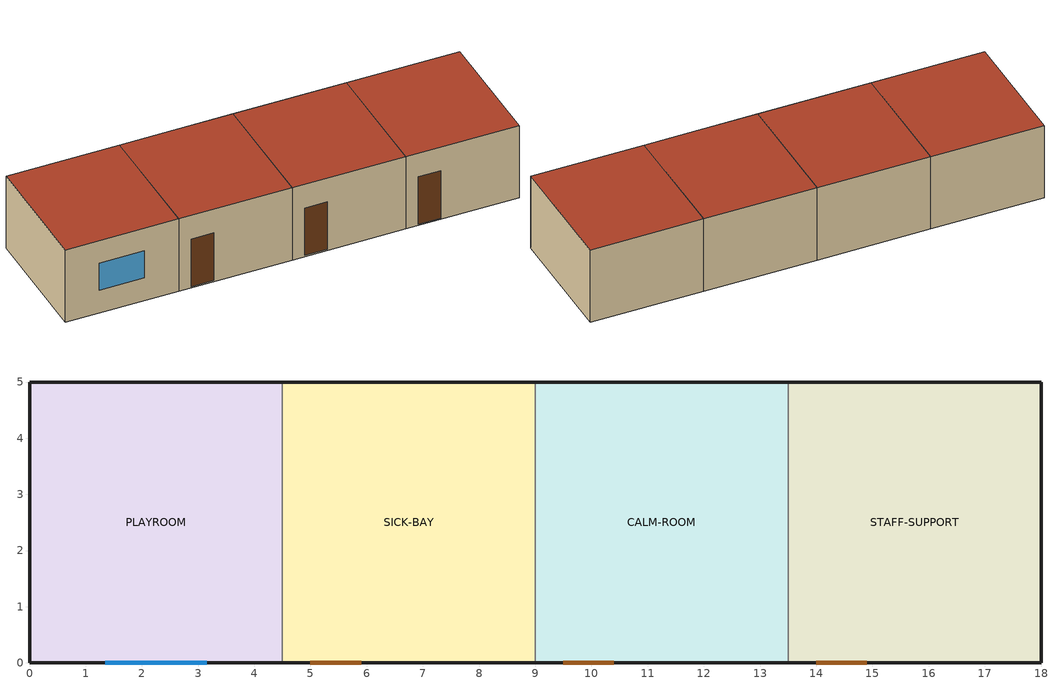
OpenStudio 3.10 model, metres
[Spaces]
PLAYROOM
 floor ground (EW2A06 Opaque Construction): 0,0 0,5 4.5,5 4.5,0 z0
 wall outside (EW2A06 Opaque Construction): 4.5,5 0,5 0,0 4.5,0 z0:3.2
 wall to SICK-BAY (EW2A06 Opaque Construction): 4.5,0 4.5,5 z0:3.2
 window (EW2A06 Window Construction): 1.35,0 3.15,0 z1:2.2
 roof outside (EW2A06 Opaque Construction): 4.5,0 4.5,5 0,5 0,0 z3.2
SICK-BAY
 floor ground (EW2A06 Opaque Construction): 4.5,0 4.5,5 9,5 9,0 z0
 wall outside (EW2A06 Opaque Construction): 9,5 4.5,5 / 4.5,0 9,0 z0:3.2
 wall to CALM-ROOM (EW2A06 Opaque Construction): 9,0 9,5 z0:3.2
 door (EW2A06 Door Construction): 5,0 5.9,0 z0.05:2.15
 roof outside (EW2A06 Opaque Construction): 9,0 9,5 4.5,5 4.5,0 z3.2
CALM-ROOM
 floor ground (EW2A06 Opaque Construction): 9,0 9,5 13.5,5 13.5,0 z0
 wall outside (EW2A06 Opaque Construction): 13.5,5 9,5 / 9,0 13.5,0 z0:3.2
 wall to STAFF-SUPPORT (EW2A06 Opaque Construction): 13.5,0 13.5,5 z0:3.2
 door (EW2A06 Door Construction): 9.5,0 10.4,0 z0.05:2.15
 roof outside (EW2A06 Opaque Construction): 13.5,0 13.5,5 9,5 9,0 z3.2
STAFF-SUPPORT
 floor ground (EW2A06 Opaque Construction): 13.5,0 13.5,5 18,5 18,0 z0
 wall outside (EW2A06 Opaque Construction): 13.5,0 18,0 18,5 13.5,5 z0:3.2
 door (EW2A06 Door Construction): 14,0 14.9,0 z0.05:2.15
 roof outside (EW2A06 Opaque Construction): 18,0 18,5 13.5,5 13.5,0 z3.2
[Building]
EW2A06 Early Learning Support Model: Nominal Floor to Floor Height {m}=3.2; Standards Building Type=PrimarySchool
[Site]
Denver Centennial Golden NREL TMY3 724666
[Material]
Name | Roughness | Thickness {m} | Conductivity {W/m-K} | Density {kg/m3} | Specific Heat {J/kg-K}
EW2A06 Insulated Opaque Material | MediumRough | 0.2 | 0.08 | 800 | 900
EW2A06 Door Material | MediumSmooth | 0.045 | 0.14 | 550 | 1210
[Construction]
EW2A06 Opaque Construction: EW2A06 Insulated Opaque Material
EW2A06 Door Construction: EW2A06 Door Material
EW2A06 Window Construction: EW2A06 Double Glazing
[WindowMaterial:SimpleGlazingSystem]
EW2A06 Double Glazing: U-Factor {W/m2-K}=2.2; Solar Heat Gain Coefficient=0.4; Visible Transmittance=0.6
[BuildingStory]
GROUND: Nominal Z Coordinate {m}=0
[Space] Building Story=GROUND
Name | Thermal Zone | Design Specification Outdoor Air Object
PLAYROOM | PLAYROOM-ZN | PLAYROOM Outdoor Air
SICK-BAY | SICK-BAY-ZN | SICK-BAY Outdoor Air
CALM-ROOM | CALM-ROOM-ZN | CALM-ROOM Outdoor Air
STAFF-SUPPORT | STAFF-SUPPORT-ZN | STAFF-SUPPORT Outdoor Air
[ThermalZone] Use Ideal Air Loads=No
Name | Thermostat
PLAYROOM-ZN | PLAYROOM ConservativeThermostat
SICK-BAY-ZN | SICK-BAY ConservativeThermostat
CALM-ROOM-ZN | CALM-ROOM ConservativeThermostat
STAFF-SUPPORT-ZN | STAFF-SUPPORT ConservativeThermostat
[Sizing:Zone] Zone Cooling Design Supply Air Temperature Input Method=SupplyAirTemperature; Zone Cooling Design Supply Air Temperature {C}=14; Zone Cooling Design Supply Air Temperature Difference {deltaC}=11.11; Zone Heating Design Supply Air Temperature Input Method=SupplyAirTemperature; Zone Heating Design Supply Air Temperature {C}=40; Zone Heating Design Supply Air Temperature Difference {deltaC}=11.11; Zone Cooling Design Supply Air Humidity Ratio {kg-H2O/kg-air}=0.0085; Zone Heating Design Supply Air Humidity Ratio {kg-H2O/kg-air}=0.008; Cooling Design Air Flow Method=DesignDay; Heating Design Air Flow Method=DesignDay; Account for Dedicated Outdoor Air System=No; Dedicated Outdoor Air System Control Strategy=NeutralSupplyAir; Dedicated Outdoor Air Low Setpoint Temperature for Design {C}=autosize; Dedicated Outdoor Air High Setpoint Temperature for Design {C}=autosize; Zone Load Sizing Method=Sensible Load Only No Latent Load; Zone Latent Cooling Design Supply Air Humidity Ratio Input Method=HumidityRatioDifference; Zone Cooling Design Supply Air Humidity Ratio Difference {kgWater/kgDryAir}=0.005; Zone Latent Heating Design Supply Air Humidity Ratio Input Method=HumidityRatioDifference; Zone Humidification Design Supply Air Humidity Ratio Difference {kgWater/kgDryAir}=0.005; Sizing Option=Coincident
PLAYROOM-ZN; SICK-BAY-ZN; CALM-ROOM-ZN; STAFF-SUPPORT-ZN
[Zone equipment]
PLAYROOM-ZN: PLAYROOM IDEAL LOADS
SICK-BAY-ZN: SICK-BAY IDEAL LOADS
CALM-ROOM-ZN: CALM-ROOM IDEAL LOADS
STAFF-SUPPORT-ZN: STAFF-SUPPORT IDEAL LOADS
[People:Definition] Number of People Calculation Method=People/Area; Fraction Radiant=0.3
Name | People per Space Floor Area {person/m2}
PLAYROOM People Definition | 0.2
SICK-BAY People Definition | 0.035
CALM-ROOM People Definition | 0.07
STAFF-SUPPORT People Definition | 0.1
[People] Multiplier=1
Name | People Definition | Space or SpaceType | Number of People Schedule | Activity Level Schedule
PLAYROOM People | PLAYROOM People Definition | PLAYROOM | Playroom Occupancy | PLAYROOM Activity 110W
SICK-BAY People | SICK-BAY People Definition | SICK-BAY | SickBayLowOccupancy | SICK-BAY Activity 110W
CALM-ROOM People | CALM-ROOM People Definition | CALM-ROOM | Calm Room Low Occupancy | CALM-ROOM Activity 110W
STAFF-SUPPORT People | STAFF-SUPPORT People Definition | STAFF-SUPPORT | Staff Support Occupancy | STAFF-SUPPORT Activity 110W
[Lights:Definition] Design Level Calculation Method=Watts/Area
Name | Watts per Space Floor Area {W/m2}
PLAYROOM Lights Definition | 8
SICK-BAY Lights Definition | 5
CALM-ROOM Lights Definition | 4.5
STAFF-SUPPORT Lights Definition | 7
[Lights] Fraction Replaceable=1
Name | Lights Definition | Space or SpaceType | Schedule
PLAYROOM Lights | PLAYROOM Lights Definition | PLAYROOM | Playroom Active Schedule
SICK-BAY Lights | SICK-BAY Lights Definition | SICK-BAY | Sick Bay Staff-Supervised Schedule
CALM-ROOM Lights | CALM-ROOM Lights Definition | CALM-ROOM | CalmRoomComfortSchedule
STAFF-SUPPORT Lights | STAFF-SUPPORT Lights Definition | STAFF-SUPPORT | StaffSupervisedSupport
[ElectricEquipment:Definition] Design Level Calculation Method=Watts/Area
Name | Watts per Space Floor Area {W/m2}
PLAYROOM Equipment Definition; STAFF-SUPPORT Equipment Definition | 6
SICK-BAY Equipment Definition | 3
CALM-ROOM Equipment Definition | 2.5
[ElectricEquipment]
Name | Electric Equipment Definition | Space or SpaceType | Schedule
PLAYROOM Electric Equipment | PLAYROOM Equipment Definition | PLAYROOM | Playroom Active Schedule
SICK-BAY Electric Equipment | SICK-BAY Equipment Definition | SICK-BAY | Sick Bay Staff-Supervised Schedule
CALM-ROOM Electric Equipment | CALM-ROOM Equipment Definition | CALM-ROOM | CalmRoomComfortSchedule
STAFF-SUPPORT Electric Equipment | STAFF-SUPPORT Equipment Definition | STAFF-SUPPORT | StaffSupervisedSupport
[DesignSpecification:OutdoorAir] Outdoor Air Method=Sum
Name | Outdoor Air Flow per Person {m3/s-person} | Outdoor Air Flow per Floor Area {m3/s-m2}
PLAYROOM Outdoor Air | 0.0008 | 0.0038
SICK-BAY Outdoor Air | 0.001 | 0.0045
CALM-ROOM Outdoor Air; STAFF-SUPPORT Outdoor Air | 0.0008 | 0.004
[ThermostatSetpoint:DualSetpoint]
Name | Heating Setpoint Temperature Schedule | Cooling Setpoint Temperature Schedule
PLAYROOM ConservativeThermostat | PLAYROOM Heating Setpoint 21.0C | PLAYROOM Cooling Setpoint 25.0C
SICK-BAY ConservativeThermostat | SICK-BAY Heating Setpoint 21.0C | SICK-BAY Cooling Setpoint 24.0C
CALM-ROOM ConservativeThermostat | CALM-ROOM Heating Setpoint 21.5C | CALM-ROOM Cooling Setpoint 24.5C
STAFF-SUPPORT ConservativeThermostat | STAFF-SUPPORT Heating Setpoint 20.0C | STAFF-SUPPORT Cooling Setpoint 26.0C
[Schedule:Constant]
Name | Value
PLAYROOM Activity 110W; SICK-BAY Activity 110W; CALM-ROOM Activity 110W; STAFF-SUPPORT Activity 110W | 110
PLAYROOM Heating Setpoint 21.0C; SICK-BAY Heating Setpoint 21.0C | 21
PLAYROOM Cooling Setpoint 25.0C | 25
SICK-BAY Cooling Setpoint 24.0C | 24
CALM-ROOM Heating Setpoint 21.5C | 21.5
CALM-ROOM Cooling Setpoint 24.5C | 24.5
STAFF-SUPPORT Heating Setpoint 20.0C | 20
STAFF-SUPPORT Cooling Setpoint 26.0C | 26
[Schedule:Ruleset]
Name | Default Day Schedule
Playroom Active Schedule | Playroom Active Schedule Default
Playroom Occupancy | Playroom Occupancy Default
Sick Bay Staff-Supervised Schedule | Sick Bay Staff-Supervised Schedule Default
SickBayLowOccupancy | SickBayLowOccupancy Default
CalmRoomComfortSchedule | CalmRoomComfortSchedule Default
Calm Room Low Occupancy | Calm Room Low Occupancy Default
StaffSupervisedSupport | StaffSupervisedSupport Default
Staff Support Occupancy | Staff Support Occupancy Default
[Schedule:Day]
Playroom Active Schedule Default; Schedule Day 1; Playroom Occupancy Default; Schedule Day 2; Sick Bay Staff-Supervised Schedule Default; Schedule Day 3; SickBayLowOccupancy Default; Schedule Day 4; CalmRoomComfortSchedule Default; Schedule Day 5; Calm Room Low Occupancy Default; Schedule Day 6; StaffSupervisedSupport Default; Schedule Day 7; Staff Support Occupancy Default; Schedule Day 8: 7, 0, 0, 18, 0, 1, 24, 0, 0
[Schedule:Rule] Rule Order=0; Apply Monday=Yes; Apply Tuesday=Yes; Apply Wednesday=Yes; Apply Thursday=Yes; Apply Friday=Yes
Name | Schedule Ruleset | Day Schedule
Playroom Active Schedule Weekday Rule | Playroom Active Schedule | Schedule Day 1
Playroom Occupancy Weekday Rule | Playroom Occupancy | Schedule Day 2
Sick Bay Staff-Supervised Schedule Weekday Rule | Sick Bay Staff-Supervised Schedule | Schedule Day 3
SickBayLowOccupancy Weekday Rule | SickBayLowOccupancy | Schedule Day 4
CalmRoomComfortSchedule Weekday Rule | CalmRoomComfortSchedule | Schedule Day 5
Calm Room Low Occupancy Weekday Rule | Calm Room Low Occupancy | Schedule Day 6
StaffSupervisedSupport Weekday Rule | StaffSupervisedSupport | Schedule Day 7
Staff Support Occupancy Weekday Rule | Staff Support Occupancy | Schedule Day 8
